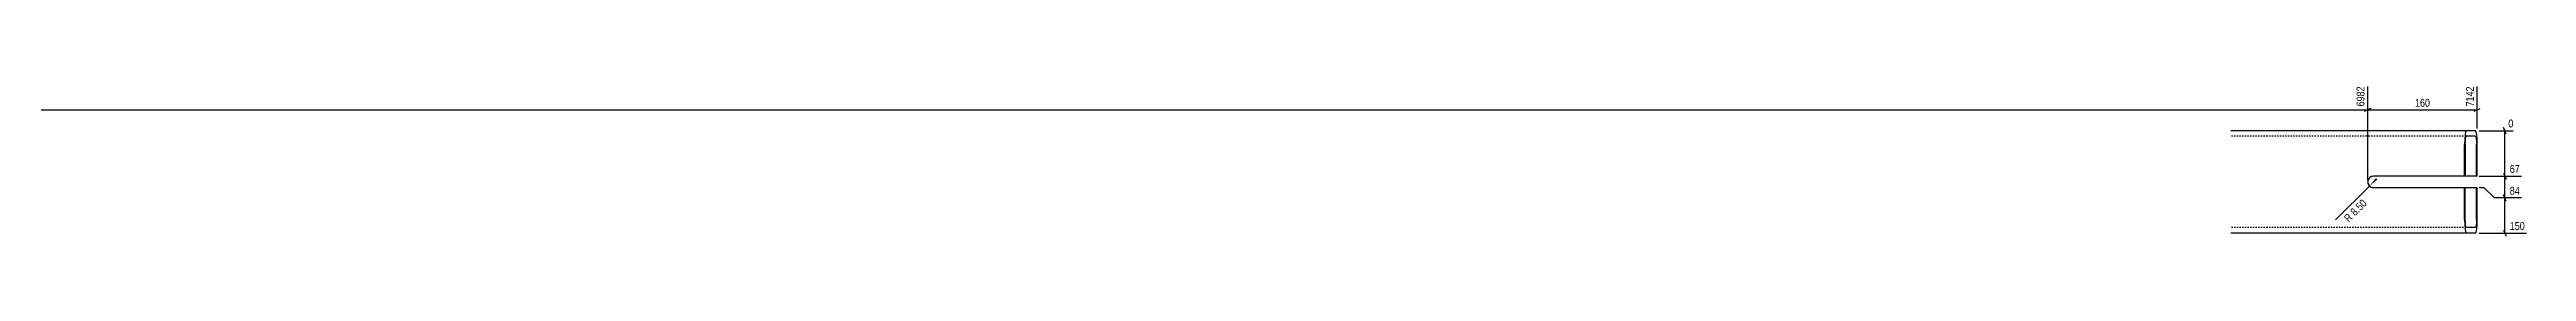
# Model space of a CAD drawing. Header units: millimetres. Extents: x 7 to 20456, y 9 to 246.
# Drawn here: x 3623 to 7240, y 9 to 231 of the extents above; entities that cross this region are included whole.
import ezdxf

# ---------------------------------------------------------------- set-up
doc = ezdxf.new("R2010")
doc.units = ezdxf.units.MM
doc.linetypes.add('DXK_LINE_DOT2', pattern=[3.9198, 1.9599, -1.9599])
doc.layers.add('MÅLSÆTNING', color=7, linetype='Continuous')
doc.layers.add('STÅL', color=7, linetype='Continuous')
doc.styles.add('Arial Narrow', font='ARIALN.TTF', dxfattribs={"height": 0.2})

msp = doc.modelspace()

# ---------------------------------------------------------------- hatches: boundary and pattern name
at = {"layer": 'MÅLSÆTNING', "linetype": 'Continuous'}
msp.add_hatch(color=7, dxfattribs=at).paths.add_polyline_path([(7022, 92), (7010.3, 82.5), (7019.8, 94.2)])

# ---------------------------------------------------------------- linework, layer by layer
at = {"layer": 'MÅLSÆTNING', "color": 7, "linetype": 'Continuous'}
for p, q in [((7007.8, 91.5), (7007.8, 228.3)), ((7007.8, 91.5), (7007.8, 228.3)), ((7167.7, 166.5), (7167.7, 228.3)), ((25.8, 194), (7007.8, 194)), ((7012.3, 195.8), (7003.3, 192.2)), ((7003.3, 192.2), (7012.3, 195.8)), ((7007.8, 194), (7167.7, 194)), ((7163.2, 192.2), (7172.2, 195.8)), ((7170.7, 163.5), (7220.4, 163.5)), ((7209.8, 159), (7206.2, 168)), ((7010.3, 82.5), (6960.6, 32.8)), ((7178, 80), (7170.7, 80)), ((7178, 80), (7170.7, 80)), ((7193, 65), (7178, 80)), ((7193, 65), (7178, 80)), ((7232.1, 65), (7193, 65)), ((7209.8, 60.5), (7206.2, 69.5)), ((7208, 13.5), (7208, 65)), ((7170.7, 13.5), (7239.4, 13.5)), ((7206.2, 18), (7209.8, 9))]:
    msp.add_line(p, q, dxfattribs=at)
msp.add_arc((7016.3, 88.5), 8.5, 180, 270, dxfattribs=at)
at = {"layer": 'STÅL', "color": 2, "linetype": 'Continuous'}
for p, q in [((7165.3, 163.5), (6807.8, 163.5)), ((7149.5, 151.2), (7149.3, 143.5)), ((7150, 157.6), (7149.5, 151.2)), ((7150.8, 162), (7150, 157.6)), ((7150.3, 143.5), (7150.4, 148.1)), ((7150.4, 148.1), (7150.7, 152)), ((7150.7, 152), (7151.2, 154.6)), ((7151.8, 163.5), (7150.8, 162)), ((7151.2, 154.6), (7151.8, 155.5)), ((7165.3, 155.5), (7151.8, 155.5)), ((7166.2, 162), (7165.3, 163.5)), ((7165.3, 155.5), (7165.8, 154.6)), ((7165.8, 154.6), (7166.3, 152)), ((7167, 157.6), (7166.2, 162)), ((7166.3, 152), (7166.6, 148.1)), ((7166.6, 148.1), (7166.7, 143.5)), ((7167.5, 151.2), (7167, 157.6)), ((7167.7, 143.5), (7167.5, 151.2)), ((7149.3, 97), (7149.3, 143.5)), ((7150.3, 143.5), (7150.3, 97)), ((7166.7, 97), (7166.7, 143.5)), ((7167.7, 97), (7167.7, 143.5)), ((7016.3, 97), (7013, 96.4)), ((7013, 80.6), (7016.3, 80)), ((7149.3, 97), (7016.3, 97)), ((7149.3, 80), (7016.3, 80)), ((7150.3, 97), (7149.3, 97)), ((7150.3, 80), (7149.3, 80)), ((7149.3, 33.5), (7149.3, 80)), ((7166.7, 97), (7150.3, 97)), ((7150.3, 33.5), (7150.3, 80)), ((7167.7, 80), (7150.3, 80)), ((7167.7, 97), (7166.7, 97)), ((7166.7, 33.5), (7166.7, 80)), ((7167.7, 33.5), (7167.7, 80)), ((7165.3, 13.5), (6807.8, 13.5)), ((7149.3, 33.5), (7149.5, 25.8)), ((7149.5, 25.8), (7150, 19.4)), ((7150, 19.4), (7150.8, 15)), ((7150.4, 28.9), (7150.3, 33.5)), ((7150.7, 25), (7150.4, 28.9)), ((7151.2, 22.4), (7150.7, 25)), ((7150.8, 15), (7151.8, 13.5)), ((7151.8, 21.5), (7151.2, 22.4)), ((7165.3, 21.5), (7151.8, 21.5)), ((7165.8, 22.4), (7165.3, 21.5)), ((7165.3, 13.5), (7166.2, 15)), ((7166.3, 25), (7165.8, 22.4)), ((7166.2, 15), (7167, 19.4)), ((7166.6, 28.9), (7166.3, 25)), ((7166.7, 33.5), (7166.6, 28.9)), ((7167, 19.4), (7167.5, 25.8)), ((7167.5, 25.8), (7167.7, 33.5))]:
    msp.add_line(p, q, dxfattribs=at)
at = {"layer": 'STÅL', "color": 7, "linetype": 'DXK_LINE_DOT2'}
for p, q in [((7151.8, 155.5), (6807.8, 155.5)), ((7013, 96.4), (7016.3, 97)), ((7016.3, 80), (7013, 80.6)), ((7150.3, 97), (7149.3, 97)), ((7150.3, 97), (7149.3, 97)), ((7150.3, 80), (7149.3, 80)), ((7167.7, 97), (7166.7, 97)), ((7151.8, 21.5), (6807.8, 21.5))]:
    msp.add_line(p, q, dxfattribs=at)
at = {"layer": 'STÅL', "color": 2, "linetype": 'Continuous'}
msp.add_arc((7016.3, 88.5), 8.5, 112.5, 247.5, dxfattribs=at)
at = {"layer": 'STÅL', "color": 7, "linetype": 'DXK_LINE_DOT2'}
msp.add_arc((7016.3, 88.5), 8.5, 112.5, 247.5, dxfattribs=at)

# ---------------------------------------------------------------- next in the draw order: wipeouts: each hides what was drawn before it
at = {"color": 0, "linetype": 'Continuous'}
for points in [[(7005.4, 230.7), (6988.6, 230.7), (6988.6, 196.7), (7005.4, 196.7)], [(7165.3, 230.7), (7148.5, 230.7), (7148.5, 196.7), (7165.3, 196.7)], [(7232.3, 67.4), (7232.3, 84.2), (7212.8, 84.2), (7212.8, 67.4)], [(7239.6, 15.9), (7239.6, 32.7), (7212.8, 32.7), (7212.8, 15.9)]]:
    msp.add_wipeout(points, dxfattribs=at).dxf.layer = 'MÅLSÆTNING'
at = {"color": 0}
for points in [[(7101.1, 196.2), (7101.1, 213), (7074.4, 213), (7074.4, 196.2)], [(7010.9, 56.1), (6999, 68), (6968.2, 37.2), (6980.1, 25.3)]]:
    msp.add_wipeout(points, dxfattribs=at).dxf.layer = 'MÅLSÆTNING'

# ---------------------------------------------------------------- next in the draw order: linework, layer by layer
at = {"layer": 'MÅLSÆTNING', "color": 7, "linetype": 'Continuous'}
for p, q in [((7170.7, 97), (7232.1, 97)), ((7206.2, 101.5), (7209.8, 92.5)), ((7208, 65), (7208, 97)), ((7232.1, 65), (7193, 65)), ((7209.8, 60.5), (7206.2, 69.5))]:
    msp.add_line(p, q, dxfattribs=at)

# ---------------------------------------------------------------- next in the draw order: texts
at = {"layer": 'MÅLSÆTNING', "color": 3, "linetype": 'Continuous', "style": 'Arial Narrow'}
for s, p in [('6982', (7003, 199.1)), ('7142', (7162.9, 199.1))]:
    msp.add_text(s, height=11.45, rotation=90.0002, dxfattribs=at).set_placement(p)
at = {"layer": 'MÅLSÆTNING', "color": 3, "style": 'Arial Narrow'}
msp.add_text('160', height=11.45, dxfattribs=at).set_placement((7076.8, 198.6))
at = {"layer": 'MÅLSÆTNING', "color": 3, "linetype": 'Continuous', "style": 'Arial Narrow'}
for s, p in [('84', (7215.2, 69.8)), ('150', (7215.2, 18.3))]:
    msp.add_text(s, height=11.45, dxfattribs=at).set_placement(p)
at = {"layer": 'MÅLSÆTNING', "color": 3, "style": 'Arial Narrow'}
msp.add_text('R 8.50', height=11.45, rotation=45.0001, dxfattribs=at).set_placement((6980.1, 28.7))

# ---------------------------------------------------------------- next in the draw order: wipeouts: each hides what was drawn before it
at = {"color": 0, "linetype": 'Continuous'}
msp.add_wipeout([(7232.3, 99.4), (7232.3, 116.2), (7212.8, 116.2), (7212.8, 99.4)], dxfattribs=at).dxf.layer = 'MÅLSÆTNING'

# ---------------------------------------------------------------- next in the draw order: linework, layer by layer
at = {"layer": 'MÅLSÆTNING', "color": 7, "linetype": 'Continuous'}
for p, q in [((7208, 97), (7208, 163.5)), ((7170.7, 97), (7232.1, 97)), ((7206.2, 101.5), (7209.8, 92.5))]:
    msp.add_line(p, q, dxfattribs=at)

# ---------------------------------------------------------------- next in the draw order: texts
at = {"layer": 'MÅLSÆTNING', "color": 3, "linetype": 'Continuous', "style": 'Arial Narrow'}
msp.add_text('67', height=11.45, dxfattribs=at).set_placement((7215.2, 101.8))

# ---------------------------------------------------------------- next in the draw order: wipeouts: each hides what was drawn before it
at = {"color": 0, "linetype": 'Continuous'}
msp.add_wipeout([(7222.8, 165.9), (7222.8, 182.7), (7210.7, 182.7), (7210.7, 165.9)], dxfattribs=at).dxf.layer = 'MÅLSÆTNING'

# ---------------------------------------------------------------- next in the draw order: texts
at = {"layer": 'MÅLSÆTNING', "color": 3, "linetype": 'Continuous', "style": 'Arial Narrow'}
msp.add_text('0', height=11.5, dxfattribs=at).set_placement((7213.1, 168.3))

doc.saveas('drawing.dxf')
